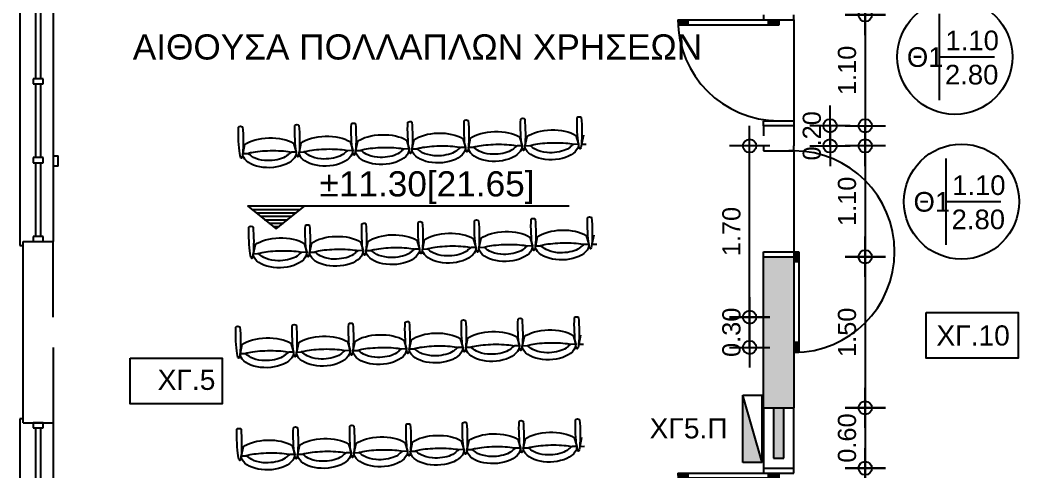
# Model space of a CAD drawing. Header units: metres. Extents: x -11 to 85, y -301 to 135.
# Drawn here: x 14.74 to 24.66, y 21.27 to 25.75 of the extents above; entities that cross this region are included whole.
import ezdxf

# ---------------------------------------------------------------- set-up
doc = ezdxf.new("R2010")
doc.units = ezdxf.units.M
doc.header["$LTSCALE"] = 0.036
doc.header["$PDMODE"] = 2
for name, color, linetype in [('arxitek corofos', 252, 'Continuous'), ('DIMBLK', 252, 'Continuous'), ('electext', 20, 'Continuous'), ('HLEK-SYMBOL', 3, 'Continuous'), ('HLEK_FL001_SYMBOLS', 230, 'Continuous'), ('Parathira', 252, 'Continuous')]:
    doc.layers.add(name, color=color, linetype=linetype)
doc.styles.add('COMU-N', font='arial.ttf')
doc.styles.get("Standard").update_dxf_attribs({"font": 'arial.ttf'})
doc.styles.add('W4MS2', font='W4MS2.shx')
doc.dimstyles.new('CADWDOT', dxfattribs={"dimscale": 0.1, "dimtxt": 1.8, "dimasz": 0.08, "dimexe": 2, "dimexo": 0, "dimgap": 0.09, "dimtad": 0, "dimrnd": 0.001, "dimzin": 0, "dimdsep": 46, "dimtxsty": 'Standard', "dimblk1": 'ARTDIM', "dimblk2": 'ARTDIM', "dimsah": 1, "dimcen": 0.09, "dimdle": 0.05, "dimse1": 1, "dimse2": 1, "dimadec": 0, "dimazin": 0, "dimtfac": 1, "dimtmove": 0, "dimatfit": 3, "dimldrblk": 'ARTDIM', "dimfxl": 2, "dimtvp": 0.9999, "dimtolj": 1, "dimtzin": 0, "dimarcsym": 0})

# ---------------------------------------------------------------- blocks, each defined once
blk = doc.blocks.new('A$C52D13D70')
at = {"layer": 'Parathira'}
for p, q in [((-0.33, 0.04), (-0.33, -2.44)), ((-0.3, 0.04), (-0.33, 0.04)), ((-0.1, 0), (-0.2, 0)), ((-0.2, 0), (-0.2, -0.05)), ((-0.1, -0.05), (-0.1, 0)), ((0, 0), (0, -2.4)), ((-0.2, -0.05), (-0.1, -0.05)), ((-0.175, -0.05), (-0.175, -0.7833)), ((-0.125, -0.05), (-0.125, -0.7833)), ((-0.1, -0.7833), (-0.2, -0.7833)), ((-0.2, -0.7833), (-0.2, -0.8333)), ((-0.1, -0.8333), (-0.1, -0.7833)), ((-0.2, -0.8333), (-0.1, -0.8333)), ((-0.175, -0.8333), (-0.175, -1.5667)), ((-0.125, -0.8333), (-0.125, -1.5667)), ((-0.1, -1.5667), (-0.2, -1.5667)), ((-0.2, -1.5667), (-0.2, -1.6167)), ((-0.1, -1.6167), (-0.1, -1.5667)), ((-0.2, -1.6167), (-0.1, -1.6167)), ((-0.175, -1.6167), (-0.175, -2.35)), ((-0.125, -1.6167), (-0.125, -2.35)), ((-0.1, -2.35), (-0.2, -2.35)), ((-0.2, -2.35), (-0.2, -2.4)), ((-0.1, -2.4), (-0.1, -2.35)), ((-0.33, -2.44), (-0.3, -2.44)), ((-0.2, -2.4), (-0.1, -2.4))]:
    blk.add_line(p, q, dxfattribs=at)
blk = doc.blocks.new('A$C2CDE206A')
at = {"layer": 'Parathira'}
for p, q in [((0, 0), (0, -0.05)), ((0.3, -0.05), (0.3, 0)), ((0, -0.05), (0.3, -0.05)), ((0.3, -0.05), (0.25, -0.05)), ((0, -1.05), (0.3, -1.05)), ((0, -1.1), (0, -1.05)), ((0.3, -1.05), (0.35, -1.05)), ((0.3, -1.05), (0.3, -1.1)), ((0.33, -1.06), (0.3, -1.06)), ((0.31, -1.05), (0.31, -1.15)), ((0.32, -1.05), (0.32, -1.15)), ((0.33, -1.05), (0.33, -1.15)), ((0.34, -1.05), (0.34, -1.15)), ((0.35, -1.05), (0.35, -2.0487)), ((0.35, -1.15), (0.3, -1.15)), ((0.35, -1.95), (0.3, -1.95)), ((0.31, -1.95), (0.31, -2.0499)), ((0.32, -1.95), (0.32, -2.0498)), ((0.33, -1.95), (0.33, -2.0495)), ((0.34, -1.95), (0.34, -2.0492))]:
    blk.add_line(p, q, dxfattribs=at)
blk.add_arc((0.3, -1.05), 1, 270, 90, dxfattribs=at)
blk = doc.blocks.new('ARTDIM')
at = {"layer": 'DIMBLK'}
for p, q in [((0, -24.9975), (0, 24.9975)), ((-24.9975, 0), (24.9975, 0))]:
    blk.add_line(p, q, dxfattribs=at)
blk.add_circle((0, 0), 8.25, dxfattribs=at)
blk = doc.blocks.new('*D478')
at = {"layer": 'arxitek corofos', "color": 0, "lineweight": -2}
blk.add_line((21.9851, 22.8054), (21.9851, 24.4894), dxfattribs=at)
at = {"layer": 'Defpoints', "color": 0, "transparency": 16777216}
for p in [(21.9851, 24.4974), (22.1237, 24.4974), (22.1237, 22.7974)]:
    blk.add_point(p, dxfattribs=at)
at = {"layer": 'arxitek corofos', "color": 0, "lineweight": -2, "xscale": 0.008, "yscale": 0.008, "zscale": 0.008}
for p, rotation in [((21.9851, 24.4974), 90), ((21.9851, 22.7974), 270)]:
    blk.add_blockref('ARTDIM', p, dxfattribs=dict(at, rotation=rotation))
at = {"layer": 'arxitek corofos', "color": 0, "insert": (21.8051, 23.6474), "char_height": 0.18, "attachment_point": 5, "rotation": 90}
blk.add_mtext('\\A1;1.70', dxfattribs=at)
blk = doc.blocks.new('*D479')
at = {"layer": 'arxitek corofos', "color": 0, "lineweight": -2}
blk.add_line((21.9851, 22.5054), (21.9851, 22.7894), dxfattribs=at)
at = {"layer": 'Defpoints', "color": 0, "transparency": 16777216}
for p in [(21.9851, 22.7974), (22.1237, 22.7974), (22.1237, 22.4974)]:
    blk.add_point(p, dxfattribs=at)
at = {"layer": 'arxitek corofos', "color": 0, "lineweight": -2, "xscale": 0.008, "yscale": 0.008, "zscale": 0.008}
for p, rotation in [((21.9851, 22.7974), 90), ((21.9851, 22.4974), 270)]:
    blk.add_blockref('ARTDIM', p, dxfattribs=dict(at, rotation=rotation))
at = {"layer": 'arxitek corofos', "color": 0, "insert": (21.8051, 22.6474), "char_height": 0.18, "attachment_point": 5, "rotation": 90}
blk.add_mtext('\\A1;0.30', dxfattribs=at)
blk = doc.blocks.new('A$C07D551FE')
at = {"layer": 'Parathira'}
for p, q in [((0, -0.05), (0, 0)), ((0.3, 0), (0.3, -0.05)), ((0.3, -0.05), (0, -0.05)), ((0.3, -1.05), (0, -1.05)), ((0, -1.05), (0, -1.1)), ((0.15, -1.05), (0.15, -1)), ((0.15, -1), (1.1487, -1)), ((0.15, -1.01), (0.25, -1.01)), ((0.15, -1.02), (0.25, -1.02)), ((0.15, -1.03), (0.25, -1.03)), ((0.15, -1.04), (0.25, -1.04)), ((1.15, -1.05), (0.15, -1.05)), ((0.25, -1), (0.25, -1.05)), ((0.3, -1.1), (0.3, -1.05)), ((1.05, -1), (1.05, -1.05)), ((1.05, -1.01), (1.1492, -1.01)), ((1.05, -1.02), (1.1495, -1.02)), ((1.05, -1.03), (1.1498, -1.03)), ((1.05, -1.04), (1.1499, -1.04))]:
    blk.add_line(p, q, dxfattribs=at)
blk.add_arc((0.15, -1.05), 1, 0, 90, dxfattribs=at)
blk = doc.blocks.new('*D509')
at = {"layer": 'arxitek corofos', "color": 0, "lineweight": -2}
blk.add_line((23.1324, 26.3894), (23.1324, 25.8054), dxfattribs=at)
at = {"layer": 'Defpoints', "color": 0, "transparency": 16777216}
for p in [(22.5267, 26.3974), (22.5267, 25.7974), (23.1324, 25.7974)]:
    blk.add_point(p, dxfattribs=at)
at = {"layer": 'arxitek corofos', "color": 0, "lineweight": -2, "xscale": 0.008, "yscale": 0.008, "zscale": 0.008}
for p, rotation in [((23.1324, 26.3974), 90), ((23.1324, 25.7974), 270)]:
    blk.add_blockref('ARTDIM', p, dxfattribs=dict(at, rotation=rotation))
at = {"layer": 'arxitek corofos', "color": 0, "insert": (22.9524, 26.0974), "char_height": 0.18, "attachment_point": 5, "rotation": 90}
blk.add_mtext('\\A1;0.60', dxfattribs=at)
blk = doc.blocks.new('*D510')
at = {"layer": 'arxitek corofos', "color": 0, "lineweight": -2}
blk.add_line((23.1324, 25.7894), (23.1324, 24.7054), dxfattribs=at)
at = {"layer": 'Defpoints', "color": 0, "transparency": 16777216}
for p in [(22.5267, 25.7974), (22.5267, 24.6974), (23.1324, 24.6974)]:
    blk.add_point(p, dxfattribs=at)
at = {"layer": 'arxitek corofos', "color": 0, "lineweight": -2, "xscale": 0.008, "yscale": 0.008, "zscale": 0.008}
for p, rotation in [((23.1324, 25.7974), 90), ((23.1324, 24.6974), 270)]:
    blk.add_blockref('ARTDIM', p, dxfattribs=dict(at, rotation=rotation))
at = {"layer": 'arxitek corofos', "color": 0, "insert": (22.9524, 25.2474), "char_height": 0.18, "attachment_point": 5, "rotation": 90}
blk.add_mtext('\\A1;1.10', dxfattribs=at)
blk = doc.blocks.new('*D511')
at = {"layer": 'arxitek corofos', "color": 0, "lineweight": -2}
blk.add_line((22.7831, 24.6894), (22.7831, 24.5054), dxfattribs=at)
at = {"layer": 'Defpoints', "color": 0, "transparency": 16777216}
for p in [(22.1775, 24.6974), (22.1775, 24.4974), (22.7831, 24.4974)]:
    blk.add_point(p, dxfattribs=at)
at = {"layer": 'arxitek corofos', "color": 0, "lineweight": -2, "xscale": 0.008, "yscale": 0.008, "zscale": 0.008}
for p, rotation in [((22.7831, 24.6974), 90), ((22.7831, 24.4974), 270)]:
    blk.add_blockref('ARTDIM', p, dxfattribs=dict(at, rotation=rotation))
at = {"layer": 'arxitek corofos', "color": 0, "insert": (22.6032, 24.5974), "char_height": 0.18, "attachment_point": 5, "rotation": 90}
blk.add_mtext('\\A1;0.20', dxfattribs=at)
blk = doc.blocks.new('*D512')
at = {"layer": 'arxitek corofos', "color": 0, "lineweight": -2}
blk.add_line((23.1324, 24.4894), (23.1324, 23.4054), dxfattribs=at)
at = {"layer": 'Defpoints', "color": 0, "transparency": 16777216}
for p in [(22.5267, 24.4974), (22.5367, 23.3974), (23.1324, 23.3974)]:
    blk.add_point(p, dxfattribs=at)
at = {"layer": 'arxitek corofos', "color": 0, "lineweight": -2, "xscale": 0.008, "yscale": 0.008, "zscale": 0.008}
for p, rotation in [((23.1324, 24.4974), 90), ((23.1324, 23.3974), 270)]:
    blk.add_blockref('ARTDIM', p, dxfattribs=dict(at, rotation=rotation))
at = {"layer": 'arxitek corofos', "color": 0, "insert": (22.9524, 23.9474), "char_height": 0.18, "attachment_point": 5, "rotation": 90}
blk.add_mtext('\\A1;1.10', dxfattribs=at)
blk = doc.blocks.new('*D513')
at = {"layer": 'arxitek corofos', "color": 0, "lineweight": -2}
blk.add_line((23.1324, 23.3894), (23.1324, 21.9054), dxfattribs=at)
at = {"layer": 'Defpoints', "color": 0, "transparency": 16777216}
for p in [(22.3767, 23.3974), (22.3767, 21.8974), (23.1324, 21.8974)]:
    blk.add_point(p, dxfattribs=at)
at = {"layer": 'arxitek corofos', "color": 0, "lineweight": -2, "xscale": 0.008, "yscale": 0.008, "zscale": 0.008}
for p, rotation in [((23.1324, 23.3974), 90), ((23.1324, 21.8974), 270)]:
    blk.add_blockref('ARTDIM', p, dxfattribs=dict(at, rotation=rotation))
at = {"layer": 'arxitek corofos', "color": 0, "insert": (22.9524, 22.6474), "char_height": 0.18, "attachment_point": 5, "rotation": 90}
blk.add_mtext('\\A1;1.50', dxfattribs=at)
blk = doc.blocks.new('*D514')
at = {"layer": 'arxitek corofos', "color": 0, "lineweight": -2}
blk.add_line((23.1324, 21.8894), (23.1324, 21.3062), dxfattribs=at)
at = {"layer": 'Defpoints', "color": 0, "transparency": 16777216}
for p in [(22.3767, 21.8974), (22.3767, 21.2982), (23.1324, 21.2982)]:
    blk.add_point(p, dxfattribs=at)
at = {"layer": 'arxitek corofos', "color": 0, "lineweight": -2, "xscale": 0.008, "yscale": 0.008, "zscale": 0.008}
for p, rotation in [((23.1324, 21.8974), 90), ((23.1324, 21.2982), 270)]:
    blk.add_blockref('ARTDIM', p, dxfattribs=dict(at, rotation=rotation))
at = {"layer": 'arxitek corofos', "color": 0, "insert": (22.9524, 21.5978), "char_height": 0.18, "attachment_point": 5, "rotation": 90}
blk.add_mtext('\\A1;0.60', dxfattribs=at)
blk = doc.blocks.new('*D515')
at = {"layer": 'arxitek corofos', "color": 0, "lineweight": -2}
blk.add_line((23.1324, 21.2895), (23.1324, 20.2062), dxfattribs=at)
at = {"layer": 'Defpoints', "color": 0, "transparency": 16777216}
for p in [(22.5267, 21.2975), (22.5267, 20.1982), (23.1324, 20.1982)]:
    blk.add_point(p, dxfattribs=at)
at = {"layer": 'arxitek corofos', "color": 0, "lineweight": -2, "xscale": 0.008, "yscale": 0.008, "zscale": 0.008}
for p, rotation in [((23.1324, 21.2975), 90), ((23.1324, 20.1982), 270)]:
    blk.add_blockref('ARTDIM', p, dxfattribs=dict(at, rotation=rotation))
at = {"layer": 'arxitek corofos', "color": 0, "insert": (22.9524, 20.7478), "char_height": 0.18, "attachment_point": 5, "rotation": 90}
blk.add_mtext('\\A1;1.10', dxfattribs=at)
blk = doc.blocks.new('gJ6_a28')
at = {"layer": 'HLEK-SYMBOL', "color": 0, "linetype": 'Continuous'}
for p, q in [((-0.67, 0), (-0.67, 0.19)), ((-0.67, 0.19), (0, 0.19)), ((-0.67, 0), (0, 0.19)), ((0, 0.19), (0, 0)), ((-0.67, 0), (0, 0))]:
    blk.add_line(p, q, dxfattribs=at)
at = {"layer": 'HLEK-SYMBOL', "color": 0}
blk.add_solid([(-0.67, 0.19), (0, 0.19), (-0.67, 0)], dxfattribs=at)
at = {"layer": 'HLEK-SYMBOL', "color": 0, "style": 'W4MS2', "flags": 8}
blk.add_attdef('NODE_NUMBER', (0.018, 0.0914), '', height=0.1, dxfattribs=at)
blk.add_attdef('NODE_NUMBER', (0.018, 0.0914), '', height=0.1, dxfattribs=at)

msp = doc.modelspace()

# ---------------------------------------------------------------- hatches: boundary and pattern name
at = {"layer": 'arxitek corofos'}
for points in [[(22.1237, 21.8974), (22.4237, 21.8974), (22.4237, 23.3974), (22.1237, 23.3974)], [(22.2237, 21.3982), (22.3237, 21.3982), (22.3237, 21.8974), (22.2237, 21.8974)]]:
    msp.add_hatch(color=256, dxfattribs=at).paths.add_polyline_path(points)

# ---------------------------------------------------------------- linework, layer by layer
for p, q in [((23.8678, 25.81), (23.8678, 24.952)), ((22.4237, 25.7474), (22.4237, 24.7474)), ((23.8678, 25.381), (24.4138, 25.381)), ((22.4237, 24.6974), (22.1237, 24.6974)), ((22.1237, 24.6974), (22.1237, 24.5974)), ((22.4237, 24.6974), (22.4237, 24.4974)), ((20.2606, 24.6023), (20.2871, 24.5139)), ((20.3349, 24.6043), (20.3162, 24.5147)), ((16.9729, 24.5103), (16.9542, 24.4208)), ((17.4595, 24.5239), (17.486, 24.4356)), ((17.5327, 24.526), (17.514, 24.4364)), ((18.0193, 24.5396), (18.0458, 24.4513)), ((18.0925, 24.5416), (18.0737, 24.4521)), ((18.5791, 24.5552), (18.6055, 24.4669)), ((18.6523, 24.5573), (18.6335, 24.4677)), ((19.1389, 24.5709), (19.1653, 24.4826)), ((19.2132, 24.573), (19.1944, 24.4834)), ((19.7262, 24.4983), (19.6787, 24.4969)), ((19.6997, 24.5866), (19.7262, 24.4983)), ((19.774, 24.5886), (19.7553, 24.4991)), ((19.7553, 24.4991), (19.8033, 24.5004)), ((20.2871, 24.5139), (20.2396, 24.5126)), ((20.3162, 24.5147), (20.3642, 24.5161)), ((15.0737, 24.3974), (15.1237, 24.3974)), ((15.1237, 24.2974), (15.1237, 24.3974)), ((16.9542, 24.4208), (17.0022, 24.4221)), ((17.486, 24.4356), (17.4385, 24.4343)), ((17.514, 24.4364), (17.562, 24.4377)), ((18.0458, 24.4513), (17.9983, 24.4499)), ((18.0737, 24.4521), (18.1218, 24.4534)), ((18.6055, 24.4669), (18.5581, 24.4656)), ((18.6335, 24.4677), (18.6815, 24.469)), ((19.1653, 24.4826), (19.1178, 24.4812)), ((19.1944, 24.4834), (19.2424, 24.4847)), ((22.4237, 24.4474), (22.4237, 23.4474)), ((15.1237, 24.2974), (15.0737, 24.2974)), ((23.9338, 24.3732), (23.9338, 23.5152)), ((17.001, 23.9016), (17.2861, 23.6736)), ((17.001, 23.9016), (20.193, 23.9016)), ((17.2861, 23.6736), (17.5712, 23.9016)), ((23.9338, 23.9442), (24.4798, 23.9442)), ((17.0438, 23.8674), (17.5284, 23.8674)), ((17.0865, 23.8332), (17.4857, 23.8332)), ((17.1293, 23.799), (17.4429, 23.799)), ((17.172, 23.7648), (17.4001, 23.7648)), ((17.2148, 23.7306), (17.3574, 23.7306)), ((17.2576, 23.6964), (17.3146, 23.6964)), ((20.3641, 23.6085), (20.3906, 23.5202)), ((20.4384, 23.6106), (20.4197, 23.521)), ((14.7737, 23.5474), (15.0737, 23.5474)), ((14.7737, 21.7474), (14.7737, 23.5474)), ((15.0737, 22.7974), (15.0737, 23.5474)), ((17.0765, 23.5166), (17.0577, 23.4271)), ((17.563, 23.5302), (17.5895, 23.4419)), ((17.6362, 23.5323), (17.6175, 23.4427)), ((18.1228, 23.5459), (18.1493, 23.4576)), ((18.196, 23.5479), (18.1773, 23.4583)), ((18.6826, 23.5615), (18.709, 23.4732)), ((18.7558, 23.5636), (18.737, 23.474)), ((19.2424, 23.5772), (19.2688, 23.4889)), ((19.3167, 23.5793), (19.2979, 23.4897)), ((19.8297, 23.5045), (19.7822, 23.5032)), ((19.8033, 23.5929), (19.8297, 23.5045)), ((19.8776, 23.5949), (19.8588, 23.5054)), ((19.8588, 23.5054), (19.9068, 23.5067)), ((20.3906, 23.5202), (20.3431, 23.5189)), ((20.4197, 23.521), (20.4677, 23.5224)), ((17.0577, 23.4271), (17.1057, 23.4284)), ((17.5895, 23.4419), (17.542, 23.4406)), ((17.6175, 23.4427), (17.6655, 23.444)), ((18.1493, 23.4576), (18.1018, 23.4562)), ((18.1773, 23.4583), (18.2253, 23.4597)), ((18.709, 23.4732), (18.6616, 23.4719)), ((18.737, 23.474), (18.7851, 23.4753)), ((19.2688, 23.4889), (19.2213, 23.4875)), ((19.2979, 23.4897), (19.3459, 23.491)), ((22.1237, 23.3974), (22.4237, 23.3974)), ((22.1237, 21.8974), (22.1237, 23.3974)), ((22.4237, 23.3974), (22.4237, 21.8974)), ((20.2332, 22.617), (20.2596, 22.5287)), ((20.3074, 22.6191), (20.2887, 22.5295)), ((16.9466, 22.5251), (16.9278, 22.4355)), ((17.4331, 22.5387), (17.4596, 22.4504)), ((17.5063, 22.5408), (17.4876, 22.4512)), ((17.9929, 22.5544), (18.0194, 22.466)), ((18.0661, 22.5564), (18.0474, 22.4668)), ((18.5527, 22.57), (18.5792, 22.4817)), ((18.6259, 22.5721), (18.6071, 22.4825)), ((19.1125, 22.5857), (19.1389, 22.4973)), ((19.1868, 22.5877), (19.168, 22.4982)), ((19.6998, 22.513), (19.6523, 22.5117)), ((19.6734, 22.6013), (19.6998, 22.513)), ((19.7466, 22.6034), (19.7278, 22.5138)), ((19.7278, 22.5138), (19.7758, 22.5151)), ((20.2596, 22.5287), (20.2121, 22.5273)), ((20.2887, 22.5295), (20.3367, 22.5308)), ((15.0737, 22.4974), (15.0737, 21.7474)), ((16.9278, 22.4355), (16.9758, 22.4369)), ((17.4596, 22.4504), (17.4121, 22.4491)), ((17.4876, 22.4512), (17.5356, 22.4525)), ((18.0194, 22.466), (17.9719, 22.4647)), ((18.0474, 22.4668), (18.0954, 22.4682)), ((18.5792, 22.4817), (18.5317, 22.4804)), ((18.6071, 22.4825), (18.6552, 22.4838)), ((19.1389, 22.4973), (19.0915, 22.496)), ((19.168, 22.4982), (19.216, 22.4995)), ((22.1237, 21.8974), (22.4237, 21.8974)), ((22.1237, 21.8974), (22.1237, 21.2982)), ((22.2237, 21.8974), (22.2237, 21.3982)), ((22.3237, 21.3982), (22.3237, 21.8974)), ((22.4237, 21.2982), (22.4237, 21.8974)), ((14.7737, 21.7474), (15.0737, 21.7474)), ((17.4439, 21.5238), (17.4703, 21.4355)), ((17.5171, 21.5258), (17.4983, 21.4362)), ((18.0036, 21.5394), (18.0301, 21.4511)), ((18.0768, 21.5415), (18.0581, 21.4519)), ((18.5634, 21.5551), (18.5899, 21.4668)), ((18.6366, 21.5571), (18.6179, 21.4675)), ((19.1232, 21.5707), (19.1496, 21.4824)), ((19.1975, 21.5728), (19.1787, 21.4832)), ((19.6841, 21.5864), (19.7105, 21.4981)), ((19.7573, 21.5884), (19.7385, 21.4989)), ((20.2439, 21.6021), (20.2703, 21.5137)), ((20.3182, 21.6041), (20.2994, 21.5145)), ((20.2994, 21.5145), (20.3474, 21.5159)), ((16.9573, 21.5102), (16.9385, 21.4206)), ((16.9385, 21.4206), (16.9865, 21.4219)), ((17.4703, 21.4355), (17.4228, 21.4341)), ((17.4983, 21.4362), (17.5463, 21.4376)), ((18.0301, 21.4511), (17.9826, 21.4498)), ((18.0581, 21.4519), (18.1061, 21.4532)), ((18.5899, 21.4668), (18.5424, 21.4654)), ((18.6179, 21.4675), (18.6659, 21.4689)), ((19.1496, 21.4824), (19.1022, 21.4811)), ((19.1787, 21.4832), (19.2267, 21.4846)), ((19.7105, 21.4981), (19.663, 21.4968)), ((19.7385, 21.4989), (19.7865, 21.5002)), ((20.2703, 21.5137), (20.2228, 21.5124)), ((22.2237, 21.3982), (22.3237, 21.3982)), ((22.1237, 21.2982), (22.4237, 21.2982))]:
    msp.add_line(p, q, dxfattribs=at)
for points in [[(16.9131, 24.6848, -0.397593), (16.9531, 24.6857)], [(17.4729, 24.7004, -0.397593), (17.5128, 24.7014)], [(18.0326, 24.7161, -0.397593), (18.0726, 24.717)], [(18.5924, 24.7317, -0.397593), (18.6324, 24.7327)], [(19.1522, 24.7474, -0.397593), (19.1922, 24.7483)], [(19.1522, 24.7474, -0.397593), (19.1922, 24.7483)], [(19.7131, 24.763, -0.397593), (19.7531, 24.764)], [(19.7131, 24.763, -0.397593), (19.7531, 24.764)], [(20.274, 24.7787, -0.397593), (20.3139, 24.7797)], [(20.274, 24.7787, -0.397593), (20.3139, 24.7797)], [(17.0166, 23.6911, -0.397593), (17.0566, 23.692)], [(17.5764, 23.7067, -0.397593), (17.6164, 23.7077)], [(18.1362, 23.7224, -0.397593), (18.1761, 23.7233)], [(18.6959, 23.738, -0.397593), (18.7359, 23.739)], [(19.2557, 23.7537, -0.397593), (19.2957, 23.7546)], [(19.2557, 23.7537, -0.397593), (19.2957, 23.7546)], [(19.8166, 23.7693, -0.397593), (19.8566, 23.7703)], [(19.8166, 23.7693, -0.397593), (19.8566, 23.7703)], [(20.3775, 23.785, -0.397593), (20.4175, 23.786)], [(20.3775, 23.785, -0.397593), (20.4175, 23.786)], [(16.8867, 22.6995, -0.397593), (16.9267, 22.7005)], [(17.4465, 22.7152, -0.397593), (17.4865, 22.7161)], [(18.0063, 22.7308, -0.397593), (18.0462, 22.7318)], [(18.566, 22.7465, -0.397593), (18.606, 22.7474)], [(19.1258, 22.7621, -0.397593), (19.1658, 22.7631)], [(19.6867, 22.7778, -0.397593), (19.7267, 22.7788)], [(20.2465, 22.7935, -0.397593), (20.2865, 22.7944)], [(18.017, 21.7159, -0.397593), (18.057, 21.7169)], [(18.5767, 21.7315, -0.397593), (18.6167, 21.7325)], [(19.1365, 21.7472, -0.397593), (19.1765, 21.7482)], [(19.6974, 21.7629, -0.397593), (19.7374, 21.7638)], [(20.2572, 21.7785, -0.397593), (20.2972, 21.7795)], [(16.8974, 21.6846, -0.397593), (16.9374, 21.6856)], [(17.4572, 21.7002, -0.397593), (17.4972, 21.7012)]]:
    msp.add_lwpolyline(points, format="xyb", dxfattribs=at)
for centre in [(24.0216, 25.381), (24.0876, 23.9442)]:
    msp.add_circle(centre, 0.5712, dxfattribs=at)
at = {"layer": 'arxitek corofos', "extrusion": (0, 0, -1)}
for centre, major_axis, ratio, start_param, end_param in [((17.4955, 24.5956), (0.0052, -0.2052), 0.113529, 4.17347, 8.393138), ((18.0553, 24.6112), (0.0052, -0.2052), 0.113529, 4.17347, 8.393138), ((18.6151, 24.6269), (0.0052, -0.2052), 0.113529, 4.17347, 8.393138), ((19.1748, 24.6425), (0.0052, -0.2052), 0.113529, 4.17347, 8.393138), ((19.7357, 24.6582), (0.0052, -0.2052), 0.113529, 4.17347, 8.393138), ((20.2966, 24.6739), (0.0052, -0.2052), 0.113529, 4.17347, 8.393138), ((16.9357, 24.5799), (0.0052, -0.2052), 0.113529, 4.17347, 8.393138), ((17.7799, 24.4438), (0.303, 0.007), 0.493003, 3.769971, 5.635023), ((18.3396, 24.4595), (0.303, 0.007), 0.493003, 3.769971, 5.635023), ((18.8994, 24.4751), (0.303, 0.007), 0.493003, 3.769971, 5.635023), ((19.4603, 24.4908), (0.303, 0.007), 0.493003, 3.769971, 5.635023), ((20.0212, 24.5065), (0.303, 0.007), 0.493003, 3.769971, 5.635023), ((17.2201, 24.4282), (0.303, 0.007), 0.493003, 3.769971, 5.635023), ((19.4603, 24.4908), (0.2659, 0.0074), 0.552275, 0, 3.141593), ((20.0212, 24.5065), (0.2659, 0.0074), 0.552275, 0, 3.141593), ((17.2201, 24.4282), (0.2659, 0.0074), 0.552275, 0, 3.141593), ((17.7799, 24.4438), (0.2659, 0.0074), 0.552275, 0, 3.141593), ((18.3396, 24.4595), (0.2659, 0.0074), 0.552275, 0, 3.141593), ((18.8994, 24.4751), (0.2659, 0.0074), 0.552275, 0, 3.141593), ((17.599, 23.6018), (0.0052, -0.2052), 0.113529, 4.17347, 8.393138), ((18.1588, 23.6175), (0.0052, -0.2052), 0.113529, 4.17347, 8.393138), ((18.7186, 23.6331), (0.0052, -0.2052), 0.113529, 4.17347, 8.393138), ((19.2784, 23.6488), (0.0052, -0.2052), 0.113529, 4.17347, 8.393138), ((19.8392, 23.6645), (0.0052, -0.2052), 0.113529, 4.17347, 8.393138), ((20.4001, 23.6802), (0.0052, -0.2052), 0.113529, 4.17347, 8.393138), ((17.0392, 23.5862), (0.0052, -0.2052), 0.113529, 4.17347, 8.393138), ((17.8834, 23.4501), (0.303, 0.007), 0.493003, 3.769971, 5.635023), ((18.4432, 23.4658), (0.303, 0.007), 0.493003, 3.769971, 5.635023), ((19.0029, 23.4814), (0.303, 0.007), 0.493003, 3.769971, 5.635023), ((19.5638, 23.4971), (0.303, 0.007), 0.493003, 3.769971, 5.635023), ((20.1247, 23.5128), (0.303, 0.007), 0.493003, 3.769971, 5.635023), ((17.3236, 23.4345), (0.303, 0.007), 0.493003, 3.769971, 5.635023), ((19.5638, 23.4971), (0.2659, 0.0074), 0.552275, 0, 3.141593), ((20.1247, 23.5128), (0.2659, 0.0074), 0.552275, 0, 3.141593), ((17.3236, 23.4345), (0.2659, 0.0074), 0.552275, 0, 3.141593), ((17.8834, 23.4501), (0.2659, 0.0074), 0.552275, 0, 3.141593), ((18.4432, 23.4658), (0.2659, 0.0074), 0.552275, 0, 3.141593), ((19.0029, 23.4814), (0.2659, 0.0074), 0.552275, 0, 3.141593), ((17.4691, 22.6103), (0.0052, -0.2052), 0.113529, 4.17347, 8.393138), ((18.0289, 22.626), (0.0052, -0.2052), 0.113529, 4.17347, 8.393138), ((18.5887, 22.6416), (0.0052, -0.2052), 0.113529, 4.17347, 8.393138), ((19.1485, 22.6573), (0.0052, -0.2052), 0.113529, 4.17347, 8.393138), ((19.7093, 22.673), (0.0052, -0.2052), 0.113529, 4.17347, 8.393138), ((20.2691, 22.6886), (0.0052, -0.2052), 0.113529, 4.17347, 8.393138), ((16.9093, 22.5947), (0.0052, -0.2052), 0.113529, 4.17347, 8.393138), ((17.7535, 22.4586), (0.303, 0.007), 0.493003, 3.769971, 5.635023), ((18.3133, 22.4743), (0.303, 0.007), 0.493003, 3.769971, 5.635023), ((18.873, 22.4899), (0.303, 0.007), 0.493003, 3.769971, 5.635023), ((19.4339, 22.5056), (0.303, 0.007), 0.493003, 3.769971, 5.635023), ((19.9937, 22.5212), (0.303, 0.007), 0.493003, 3.769971, 5.635023), ((17.1937, 22.443), (0.303, 0.007), 0.493003, 3.769971, 5.635023), ((19.4339, 22.5056), (0.2659, 0.0074), 0.552275, 0, 3.141593), ((19.9937, 22.5212), (0.2659, 0.0074), 0.552275, 0, 3.141593), ((17.1937, 22.443), (0.2659, 0.0074), 0.552275, 0, 3.141593), ((17.7535, 22.4586), (0.2659, 0.0074), 0.552275, 0, 3.141593), ((18.3133, 22.4743), (0.2659, 0.0074), 0.552275, 0, 3.141593), ((18.873, 22.4899), (0.2659, 0.0074), 0.552275, 0, 3.141593), ((18.0396, 21.611), (0.0052, -0.2052), 0.113529, 4.17347, 8.393138), ((18.5994, 21.6267), (0.0052, -0.2052), 0.113529, 4.17347, 8.393138), ((19.1592, 21.6423), (0.0052, -0.2052), 0.113529, 4.17347, 8.393138), ((19.7201, 21.658), (0.0052, -0.2052), 0.113529, 4.17347, 8.393138), ((20.2798, 21.6737), (0.0052, -0.2052), 0.113529, 4.17347, 8.393138), ((16.92, 21.5797), (0.0052, -0.2052), 0.113529, 4.17347, 8.393138), ((17.4798, 21.5954), (0.0052, -0.2052), 0.113529, 4.17347, 8.393138), ((18.8837, 21.475), (0.303, 0.007), 0.493003, 3.769971, 5.635023), ((19.4446, 21.4906), (0.303, 0.007), 0.493003, 3.769971, 5.635023), ((20.0044, 21.5063), (0.303, 0.007), 0.493003, 3.769971, 5.635023), ((17.2044, 21.428), (0.303, 0.007), 0.493003, 3.769971, 5.635023), ((17.7642, 21.4437), (0.303, 0.007), 0.493003, 3.769971, 5.635023), ((18.324, 21.4593), (0.303, 0.007), 0.493003, 3.769971, 5.635023), ((17.2044, 21.428), (0.2659, 0.0074), 0.552275, 0, 3.141593), ((17.7642, 21.4437), (0.2659, 0.0074), 0.552275, 0, 3.141593), ((18.324, 21.4593), (0.2659, 0.0074), 0.552275, 0, 3.141593), ((18.8837, 21.475), (0.2659, 0.0074), 0.552275, 0, 3.141593), ((19.4446, 21.4906), (0.2659, 0.0074), 0.552275, 0, 3.141593), ((20.0044, 21.5063), (0.2659, 0.0074), 0.552275, 0, 3.141593)]:
    msp.add_ellipse(centre, major_axis=major_axis, ratio=ratio, start_param=start_param, end_param=end_param, dxfattribs=at)
at = {"layer": 'arxitek corofos'}
for points, knots in [([(18.6815, 24.469), (18.6911, 24.4724), (18.7056, 24.4764), (18.7694, 24.4893), (18.838, 24.4962), (18.981, 24.4994), (19.0551, 24.4944), (19.1053, 24.4845), (19.112, 24.4828), (19.1174, 24.4812)], [0.506584, 0.506584, 0.506584, 0.506584, 0.805592, 0.805592, 1.599086, 1.599086, 2.473163, 2.473163, 2.635992, 2.635992, 2.635992, 2.635992]), ([(19.2424, 24.4847), (19.252, 24.4881), (19.2665, 24.4921), (19.3303, 24.505), (19.3989, 24.5118), (19.5419, 24.5151), (19.616, 24.5101), (19.6661, 24.5002), (19.6729, 24.4985), (19.6783, 24.4969)], [0.506584, 0.506584, 0.506584, 0.506584, 0.805592, 0.805592, 1.599086, 1.599086, 2.473163, 2.473163, 2.635992, 2.635992, 2.635992, 2.635992]), ([(19.6783, 24.4969), (19.6783, 24.4969), (19.6595, 24.4882), (19.6408, 24.4668), (19.6228, 24.4532), (19.5508, 24.4214), (19.4781, 24.4101), (19.3693, 24.4191), (19.3284, 24.4317), (19.2732, 24.4605), (19.2646, 24.4738), (19.2424, 24.4847), (19.2424, 24.4847), (19.2424, 24.4847)], [3.141593, 3.141593, 3.141593, 3.141593, 3.601272, 3.601272, 4.06095, 4.06095, 4.924473, 4.924473, 5.526258, 5.526258, 6.140896, 6.140896, 6.283185, 6.283185, 6.283185, 6.283185]), ([(19.8033, 24.5004), (19.8129, 24.5038), (19.8274, 24.5078), (19.8912, 24.5207), (19.9598, 24.5275), (20.1028, 24.5308), (20.1769, 24.5258), (20.227, 24.5158), (20.2338, 24.5142), (20.2391, 24.5126)], [0.506584, 0.506584, 0.506584, 0.506584, 0.805592, 0.805592, 1.599086, 1.599086, 2.473163, 2.473163, 2.635992, 2.635992, 2.635992, 2.635992]), ([(20.2391, 24.5126), (20.2391, 24.5126), (20.2204, 24.5039), (20.2017, 24.4825), (20.1837, 24.4689), (20.1116, 24.4371), (20.039, 24.4258), (19.9301, 24.4348), (19.8893, 24.4474), (19.834, 24.4762), (19.8255, 24.4895), (19.8033, 24.5004), (19.8033, 24.5004), (19.8033, 24.5004)], [3.141593, 3.141593, 3.141593, 3.141593, 3.601272, 3.601272, 4.06095, 4.06095, 4.924473, 4.924473, 5.526258, 5.526258, 6.140896, 6.140896, 6.283185, 6.283185, 6.283185, 6.283185]), ([(17.0022, 24.4221), (17.0118, 24.4255), (17.0263, 24.4295), (17.0901, 24.4424), (17.1587, 24.4492), (17.3017, 24.4525), (17.3758, 24.4475), (17.4259, 24.4375), (17.4327, 24.4358), (17.438, 24.4343)], [0.506584, 0.506584, 0.506584, 0.506584, 0.805592, 0.805592, 1.599086, 1.599086, 2.473163, 2.473163, 2.635992, 2.635992, 2.635992, 2.635992]), ([(17.438, 24.4343), (17.438, 24.4343), (17.4193, 24.4256), (17.4006, 24.4042), (17.3826, 24.3906), (17.3105, 24.3588), (17.2379, 24.3475), (17.129, 24.3565), (17.0882, 24.3691), (17.0329, 24.3979), (17.0244, 24.4112), (17.0022, 24.4221), (17.0022, 24.4221), (17.0022, 24.4221)], [3.141593, 3.141593, 3.141593, 3.141593, 3.601272, 3.601272, 4.06095, 4.06095, 4.924473, 4.924473, 5.526258, 5.526258, 6.140896, 6.140896, 6.283185, 6.283185, 6.283185, 6.283185]), ([(17.562, 24.4377), (17.5716, 24.4411), (17.586, 24.4451), (17.6498, 24.458), (17.7185, 24.4649), (17.8615, 24.4681), (17.9356, 24.4631), (17.9857, 24.4532), (17.9925, 24.4515), (17.9978, 24.4499)], [0.506584, 0.506584, 0.506584, 0.506584, 0.805592, 0.805592, 1.599086, 1.599086, 2.473163, 2.473163, 2.635992, 2.635992, 2.635992, 2.635992]), ([(17.9978, 24.4499), (17.9978, 24.4499), (17.9791, 24.4412), (17.9604, 24.4199), (17.9423, 24.4062), (17.8703, 24.3745), (17.7977, 24.3631), (17.6888, 24.3722), (17.648, 24.3847), (17.5927, 24.4136), (17.5842, 24.4269), (17.562, 24.4377), (17.562, 24.4377), (17.562, 24.4377)], [3.141593, 3.141593, 3.141593, 3.141593, 3.601272, 3.601272, 4.06095, 4.06095, 4.924473, 4.924473, 5.526258, 5.526258, 6.140896, 6.140896, 6.283185, 6.283185, 6.283185, 6.283185]), ([(18.1218, 24.4534), (18.1314, 24.4568), (18.1458, 24.4608), (18.2096, 24.4737), (18.2782, 24.4805), (18.4212, 24.4838), (18.4953, 24.4788), (18.5455, 24.4688), (18.5523, 24.4671), (18.5576, 24.4656)], [0.506584, 0.506584, 0.506584, 0.506584, 0.805592, 0.805592, 1.599086, 1.599086, 2.473163, 2.473163, 2.635992, 2.635992, 2.635992, 2.635992]), ([(18.5576, 24.4656), (18.5576, 24.4656), (18.5389, 24.4569), (18.5202, 24.4355), (18.5021, 24.4219), (18.4301, 24.3901), (18.3575, 24.3788), (18.2486, 24.3878), (18.2077, 24.4004), (18.1525, 24.4292), (18.144, 24.4425), (18.1218, 24.4534), (18.1218, 24.4534), (18.1218, 24.4534)], [3.141593, 3.141593, 3.141593, 3.141593, 3.601272, 3.601272, 4.06095, 4.06095, 4.924473, 4.924473, 5.526258, 5.526258, 6.140896, 6.140896, 6.283185, 6.283185, 6.283185, 6.283185]), ([(19.1174, 24.4812), (19.1174, 24.4812), (19.0987, 24.4725), (19.08, 24.4512), (19.0619, 24.4375), (18.9899, 24.4058), (18.9172, 24.3944), (18.8084, 24.4035), (18.7675, 24.416), (18.7123, 24.4449), (18.7037, 24.4582), (18.6815, 24.469), (18.6815, 24.469), (18.6815, 24.469)], [3.141593, 3.141593, 3.141593, 3.141593, 3.601272, 3.601272, 4.06095, 4.06095, 4.924473, 4.924473, 5.526258, 5.526258, 6.140896, 6.140896, 6.283185, 6.283185, 6.283185, 6.283185]), ([(18.7851, 23.4753), (18.7947, 23.4787), (18.8091, 23.4827), (18.8729, 23.4956), (18.9415, 23.5024), (19.0845, 23.5057), (19.1586, 23.5007), (19.2088, 23.4908), (19.2156, 23.4891), (19.2209, 23.4875)], [0.506584, 0.506584, 0.506584, 0.506584, 0.805592, 0.805592, 1.599086, 1.599086, 2.473163, 2.473163, 2.635992, 2.635992, 2.635992, 2.635992]), ([(19.3459, 23.491), (19.3555, 23.4944), (19.37, 23.4984), (19.4338, 23.5113), (19.5024, 23.5181), (19.6454, 23.5214), (19.7195, 23.5164), (19.7697, 23.5065), (19.7764, 23.5048), (19.7818, 23.5032)], [0.506584, 0.506584, 0.506584, 0.506584, 0.805592, 0.805592, 1.599086, 1.599086, 2.473163, 2.473163, 2.635992, 2.635992, 2.635992, 2.635992]), ([(19.7818, 23.5032), (19.7818, 23.5032), (19.7631, 23.4945), (19.7443, 23.4731), (19.7263, 23.4595), (19.6543, 23.4277), (19.5816, 23.4164), (19.4728, 23.4254), (19.4319, 23.438), (19.3767, 23.4668), (19.3681, 23.4801), (19.3459, 23.491), (19.3459, 23.491), (19.3459, 23.491)], [3.141593, 3.141593, 3.141593, 3.141593, 3.601272, 3.601272, 4.06095, 4.06095, 4.924473, 4.924473, 5.526258, 5.526258, 6.140896, 6.140896, 6.283185, 6.283185, 6.283185, 6.283185]), ([(19.9068, 23.5067), (19.9164, 23.5101), (19.9309, 23.5141), (19.9947, 23.527), (20.0633, 23.5338), (20.2063, 23.5371), (20.2804, 23.5321), (20.3305, 23.5221), (20.3373, 23.5205), (20.3426, 23.5189)], [0.506584, 0.506584, 0.506584, 0.506584, 0.805592, 0.805592, 1.599086, 1.599086, 2.473163, 2.473163, 2.635992, 2.635992, 2.635992, 2.635992]), ([(20.3426, 23.5189), (20.3426, 23.5189), (20.3239, 23.5102), (20.3052, 23.4888), (20.2872, 23.4752), (20.2152, 23.4434), (20.1425, 23.4321), (20.0337, 23.4411), (19.9928, 23.4537), (19.9376, 23.4825), (19.929, 23.4958), (19.9068, 23.5067), (19.9068, 23.5067), (19.9068, 23.5067)], [3.141593, 3.141593, 3.141593, 3.141593, 3.601272, 3.601272, 4.06095, 4.06095, 4.924473, 4.924473, 5.526258, 5.526258, 6.140896, 6.140896, 6.283185, 6.283185, 6.283185, 6.283185]), ([(17.1057, 23.4284), (17.1153, 23.4318), (17.1298, 23.4358), (17.1936, 23.4486), (17.2622, 23.4555), (17.4052, 23.4588), (17.4793, 23.4538), (17.5294, 23.4438), (17.5362, 23.4421), (17.5415, 23.4406)], [0.506584, 0.506584, 0.506584, 0.506584, 0.805592, 0.805592, 1.599086, 1.599086, 2.473163, 2.473163, 2.635992, 2.635992, 2.635992, 2.635992]), ([(17.5415, 23.4406), (17.5415, 23.4406), (17.5228, 23.4319), (17.5041, 23.4105), (17.4861, 23.3969), (17.414, 23.3651), (17.3414, 23.3538), (17.2326, 23.3628), (17.1917, 23.3754), (17.1365, 23.4042), (17.1279, 23.4175), (17.1057, 23.4284), (17.1057, 23.4284), (17.1057, 23.4284)], [3.141593, 3.141593, 3.141593, 3.141593, 3.601272, 3.601272, 4.06095, 4.06095, 4.924473, 4.924473, 5.526258, 5.526258, 6.140896, 6.140896, 6.283185, 6.283185, 6.283185, 6.283185]), ([(17.6655, 23.444), (17.6751, 23.4474), (17.6895, 23.4514), (17.7533, 23.4643), (17.822, 23.4711), (17.965, 23.4744), (18.0391, 23.4694), (18.0892, 23.4595), (18.096, 23.4578), (18.1013, 23.4562)], [0.506584, 0.506584, 0.506584, 0.506584, 0.805592, 0.805592, 1.599086, 1.599086, 2.473163, 2.473163, 2.635992, 2.635992, 2.635992, 2.635992]), ([(18.1013, 23.4562), (18.1013, 23.4562), (18.0826, 23.4475), (18.0639, 23.4261), (18.0459, 23.4125), (17.9738, 23.3807), (17.9012, 23.3694), (17.7923, 23.3785), (17.7515, 23.391), (17.6962, 23.4198), (17.6877, 23.4332), (17.6655, 23.444), (17.6655, 23.444), (17.6655, 23.444)], [3.141593, 3.141593, 3.141593, 3.141593, 3.601272, 3.601272, 4.06095, 4.06095, 4.924473, 4.924473, 5.526258, 5.526258, 6.140896, 6.140896, 6.283185, 6.283185, 6.283185, 6.283185]), ([(18.2253, 23.4597), (18.2349, 23.4631), (18.2493, 23.4671), (18.3131, 23.4799), (18.3818, 23.4868), (18.5248, 23.4901), (18.5989, 23.4851), (18.649, 23.4751), (18.6558, 23.4734), (18.6611, 23.4719)], [0.506584, 0.506584, 0.506584, 0.506584, 0.805592, 0.805592, 1.599086, 1.599086, 2.473163, 2.473163, 2.635992, 2.635992, 2.635992, 2.635992]), ([(18.6611, 23.4719), (18.6611, 23.4719), (18.6424, 23.4632), (18.6237, 23.4418), (18.6056, 23.4282), (18.5336, 23.3964), (18.461, 23.3851), (18.3521, 23.3941), (18.3113, 23.4067), (18.256, 23.4355), (18.2475, 23.4488), (18.2253, 23.4597), (18.2253, 23.4597), (18.2253, 23.4597)], [3.141593, 3.141593, 3.141593, 3.141593, 3.601272, 3.601272, 4.06095, 4.06095, 4.924473, 4.924473, 5.526258, 5.526258, 6.140896, 6.140896, 6.283185, 6.283185, 6.283185, 6.283185]), ([(19.2209, 23.4875), (19.2209, 23.4875), (19.2022, 23.4788), (19.1835, 23.4574), (19.1654, 23.4438), (19.0934, 23.412), (19.0208, 23.4007), (18.9119, 23.4098), (18.871, 23.4223), (18.8158, 23.4511), (18.8073, 23.4644), (18.7851, 23.4753), (18.7851, 23.4753), (18.7851, 23.4753)], [3.141593, 3.141593, 3.141593, 3.141593, 3.601272, 3.601272, 4.06095, 4.06095, 4.924473, 4.924473, 5.526258, 5.526258, 6.140896, 6.140896, 6.283185, 6.283185, 6.283185, 6.283185]), ([(18.6552, 22.4838), (18.6648, 22.4872), (18.6792, 22.4912), (18.743, 22.5041), (18.8116, 22.5109), (18.9546, 22.5142), (19.0287, 22.5092), (19.0789, 22.4992), (19.0857, 22.4976), (19.091, 22.496)], [0.506584, 0.506584, 0.506584, 0.506584, 0.805592, 0.805592, 1.599086, 1.599086, 2.473163, 2.473163, 2.635992, 2.635992, 2.635992, 2.635992]), ([(19.216, 22.4995), (19.2256, 22.5029), (19.2401, 22.5069), (19.3039, 22.5198), (19.3725, 22.5266), (19.5155, 22.5299), (19.5896, 22.5249), (19.6398, 22.5149), (19.6465, 22.5132), (19.6519, 22.5117)], [0.506584, 0.506584, 0.506584, 0.506584, 0.805592, 0.805592, 1.599086, 1.599086, 2.473163, 2.473163, 2.635992, 2.635992, 2.635992, 2.635992]), ([(19.6519, 22.5117), (19.6519, 22.5117), (19.6332, 22.503), (19.6145, 22.4816), (19.5964, 22.468), (19.5244, 22.4362), (19.4517, 22.4249), (19.3429, 22.4339), (19.302, 22.4465), (19.2468, 22.4753), (19.2382, 22.4886), (19.216, 22.4995), (19.216, 22.4995), (19.216, 22.4995)], [3.141593, 3.141593, 3.141593, 3.141593, 3.601272, 3.601272, 4.06095, 4.06095, 4.924473, 4.924473, 5.526258, 5.526258, 6.140896, 6.140896, 6.283185, 6.283185, 6.283185, 6.283185]), ([(19.7758, 22.5151), (19.7854, 22.5185), (19.7999, 22.5225), (19.8637, 22.5354), (19.9323, 22.5423), (20.0753, 22.5455), (20.1494, 22.5405), (20.1995, 22.5306), (20.2063, 22.5289), (20.2117, 22.5273)], [0.506584, 0.506584, 0.506584, 0.506584, 0.805592, 0.805592, 1.599086, 1.599086, 2.473163, 2.473163, 2.635992, 2.635992, 2.635992, 2.635992]), ([(20.2117, 22.5273), (20.2117, 22.5273), (20.1929, 22.5186), (20.1742, 22.4972), (20.1562, 22.4836), (20.0842, 22.4518), (20.0115, 22.4405), (19.9027, 22.4496), (19.8618, 22.4621), (19.8066, 22.4909), (19.798, 22.5043), (19.7758, 22.5151), (19.7758, 22.5151), (19.7758, 22.5151)], [3.141593, 3.141593, 3.141593, 3.141593, 3.601272, 3.601272, 4.06095, 4.06095, 4.924473, 4.924473, 5.526258, 5.526258, 6.140896, 6.140896, 6.283185, 6.283185, 6.283185, 6.283185]), ([(16.9758, 22.4369), (16.9854, 22.4402), (16.9999, 22.4442), (17.0637, 22.4571), (17.1323, 22.464), (17.2753, 22.4672), (17.3494, 22.4623), (17.3995, 22.4523), (17.4063, 22.4506), (17.4116, 22.449)], [0.506584, 0.506584, 0.506584, 0.506584, 0.805592, 0.805592, 1.599086, 1.599086, 2.473163, 2.473163, 2.635992, 2.635992, 2.635992, 2.635992]), ([(17.4116, 22.449), (17.4116, 22.449), (17.3929, 22.4404), (17.3742, 22.419), (17.3562, 22.4053), (17.2842, 22.3736), (17.2115, 22.3623), (17.1027, 22.3713), (17.0618, 22.3838), (17.0066, 22.4127), (16.998, 22.426), (16.9758, 22.4369), (16.9758, 22.4369), (16.9758, 22.4369)], [3.141593, 3.141593, 3.141593, 3.141593, 3.601272, 3.601272, 4.06095, 4.06095, 4.924473, 4.924473, 5.526258, 5.526258, 6.140896, 6.140896, 6.283185, 6.283185, 6.283185, 6.283185]), ([(17.5356, 22.4525), (17.5452, 22.4559), (17.5597, 22.4599), (17.6235, 22.4728), (17.6921, 22.4796), (17.8351, 22.4829), (17.9092, 22.4779), (17.9593, 22.4679), (17.9661, 22.4663), (17.9714, 22.4647)], [0.506584, 0.506584, 0.506584, 0.506584, 0.805592, 0.805592, 1.599086, 1.599086, 2.473163, 2.473163, 2.635992, 2.635992, 2.635992, 2.635992]), ([(17.9714, 22.4647), (17.9714, 22.4647), (17.9527, 22.456), (17.934, 22.4346), (17.916, 22.421), (17.8439, 22.3892), (17.7713, 22.3779), (17.6624, 22.3869), (17.6216, 22.3995), (17.5663, 22.4283), (17.5578, 22.4416), (17.5356, 22.4525), (17.5356, 22.4525), (17.5356, 22.4525)], [3.141593, 3.141593, 3.141593, 3.141593, 3.601272, 3.601272, 4.06095, 4.06095, 4.924473, 4.924473, 5.526258, 5.526258, 6.140896, 6.140896, 6.283185, 6.283185, 6.283185, 6.283185]), ([(18.0954, 22.4682), (18.105, 22.4715), (18.1194, 22.4755), (18.1832, 22.4884), (18.2519, 22.4953), (18.3949, 22.4985), (18.469, 22.4936), (18.5191, 22.4836), (18.5259, 22.4819), (18.5312, 22.4803)], [0.506584, 0.506584, 0.506584, 0.506584, 0.805592, 0.805592, 1.599086, 1.599086, 2.473163, 2.473163, 2.635992, 2.635992, 2.635992, 2.635992]), ([(18.5312, 22.4803), (18.5312, 22.4803), (18.5125, 22.4717), (18.4938, 22.4503), (18.4757, 22.4366), (18.4037, 22.4049), (18.3311, 22.3936), (18.2222, 22.4026), (18.1814, 22.4151), (18.1261, 22.444), (18.1176, 22.4573), (18.0954, 22.4682), (18.0954, 22.4682), (18.0954, 22.4682)], [3.141593, 3.141593, 3.141593, 3.141593, 3.601272, 3.601272, 4.06095, 4.06095, 4.924473, 4.924473, 5.526258, 5.526258, 6.140896, 6.140896, 6.283185, 6.283185, 6.283185, 6.283185]), ([(19.091, 22.496), (19.091, 22.496), (19.0723, 22.4873), (19.0536, 22.4659), (19.0355, 22.4523), (18.9635, 22.4205), (18.8909, 22.4092), (18.782, 22.4182), (18.7412, 22.4308), (18.6859, 22.4596), (18.6774, 22.4729), (18.6552, 22.4838), (18.6552, 22.4838), (18.6552, 22.4838)], [3.141593, 3.141593, 3.141593, 3.141593, 3.601272, 3.601272, 4.06095, 4.06095, 4.924473, 4.924473, 5.526258, 5.526258, 6.140896, 6.140896, 6.283185, 6.283185, 6.283185, 6.283185]), ([(19.7865, 21.5002), (19.7961, 21.5036), (19.8106, 21.5076), (19.8744, 21.5205), (19.943, 21.5273), (20.086, 21.5306), (20.1601, 21.5256), (20.2103, 21.5156), (20.217, 21.514), (20.2224, 21.5124)], [0.506584, 0.506584, 0.506584, 0.506584, 0.805592, 0.805592, 1.599086, 1.599086, 2.473163, 2.473163, 2.635992, 2.635992, 2.635992, 2.635992]), ([(16.9865, 21.4219), (16.9961, 21.4253), (17.0106, 21.4293), (17.0744, 21.4422), (17.143, 21.449), (17.286, 21.4523), (17.3601, 21.4473), (17.4102, 21.4374), (17.417, 21.4357), (17.4224, 21.4341)], [0.506584, 0.506584, 0.506584, 0.506584, 0.805592, 0.805592, 1.599086, 1.599086, 2.473163, 2.473163, 2.635992, 2.635992, 2.635992, 2.635992]), ([(17.4224, 21.4341), (17.4224, 21.4341), (17.4037, 21.4254), (17.3849, 21.404), (17.3669, 21.3904), (17.2949, 21.3586), (17.2222, 21.3473), (17.1134, 21.3563), (17.0725, 21.3689), (17.0173, 21.3977), (17.0087, 21.411), (16.9865, 21.4219), (16.9865, 21.4219), (16.9865, 21.4219)], [3.141593, 3.141593, 3.141593, 3.141593, 3.601272, 3.601272, 4.06095, 4.06095, 4.924473, 4.924473, 5.526258, 5.526258, 6.140896, 6.140896, 6.283185, 6.283185, 6.283185, 6.283185]), ([(17.5463, 21.4376), (17.5559, 21.4409), (17.5704, 21.445), (17.6342, 21.4578), (17.7028, 21.4647), (17.8458, 21.468), (17.9199, 21.463), (17.97, 21.453), (17.9768, 21.4513), (17.9821, 21.4498)], [0.506584, 0.506584, 0.506584, 0.506584, 0.805592, 0.805592, 1.599086, 1.599086, 2.473163, 2.473163, 2.635992, 2.635992, 2.635992, 2.635992]), ([(17.9821, 21.4498), (17.9821, 21.4498), (17.9634, 21.4411), (17.9447, 21.4197), (17.9267, 21.406), (17.8546, 21.3743), (17.782, 21.363), (17.6732, 21.372), (17.6323, 21.3846), (17.5771, 21.4134), (17.5685, 21.4267), (17.5463, 21.4376), (17.5463, 21.4376), (17.5463, 21.4376)], [3.141593, 3.141593, 3.141593, 3.141593, 3.601272, 3.601272, 4.06095, 4.06095, 4.924473, 4.924473, 5.526258, 5.526258, 6.140896, 6.140896, 6.283185, 6.283185, 6.283185, 6.283185]), ([(18.1061, 21.4532), (18.1157, 21.4566), (18.1301, 21.4606), (18.1939, 21.4735), (18.2626, 21.4803), (18.4056, 21.4836), (18.4797, 21.4786), (18.5298, 21.4687), (18.5366, 21.467), (18.5419, 21.4654)], [0.506584, 0.506584, 0.506584, 0.506584, 0.805592, 0.805592, 1.599086, 1.599086, 2.473163, 2.473163, 2.635992, 2.635992, 2.635992, 2.635992]), ([(18.5419, 21.4654), (18.5419, 21.4654), (18.5232, 21.4567), (18.5045, 21.4353), (18.4865, 21.4217), (18.4144, 21.3899), (18.3418, 21.3786), (18.2329, 21.3876), (18.1921, 21.4002), (18.1368, 21.429), (18.1283, 21.4423), (18.1061, 21.4532), (18.1061, 21.4532), (18.1061, 21.4532)], [3.141593, 3.141593, 3.141593, 3.141593, 3.601272, 3.601272, 4.06095, 4.06095, 4.924473, 4.924473, 5.526258, 5.526258, 6.140896, 6.140896, 6.283185, 6.283185, 6.283185, 6.283185]), ([(18.6659, 21.4689), (18.6755, 21.4722), (18.6899, 21.4763), (18.7537, 21.4891), (18.8224, 21.496), (18.9654, 21.4993), (19.0394, 21.4943), (19.0896, 21.4843), (19.0964, 21.4826), (19.1017, 21.4811)], [0.506584, 0.506584, 0.506584, 0.506584, 0.805592, 0.805592, 1.599086, 1.599086, 2.473163, 2.473163, 2.635992, 2.635992, 2.635992, 2.635992]), ([(19.1017, 21.4811), (19.1017, 21.4811), (19.083, 21.4724), (19.0643, 21.451), (19.0462, 21.4373), (18.9742, 21.4056), (18.9016, 21.3943), (18.7927, 21.4033), (18.7519, 21.4159), (18.6966, 21.4447), (18.6881, 21.458), (18.6659, 21.4689), (18.6659, 21.4689), (18.6659, 21.4689)], [3.141593, 3.141593, 3.141593, 3.141593, 3.601272, 3.601272, 4.06095, 4.06095, 4.924473, 4.924473, 5.526258, 5.526258, 6.140896, 6.140896, 6.283185, 6.283185, 6.283185, 6.283185]), ([(19.2267, 21.4846), (19.2363, 21.4879), (19.2508, 21.4919), (19.3146, 21.5048), (19.3832, 21.5117), (19.5262, 21.5149), (19.6003, 21.51), (19.6505, 21.5), (19.6573, 21.4983), (19.6626, 21.4967)], [0.506584, 0.506584, 0.506584, 0.506584, 0.805592, 0.805592, 1.599086, 1.599086, 2.473163, 2.473163, 2.635992, 2.635992, 2.635992, 2.635992]), ([(19.6626, 21.4967), (19.6626, 21.4967), (19.6439, 21.4881), (19.6252, 21.4667), (19.6071, 21.453), (19.5351, 21.4213), (19.4625, 21.4099), (19.3536, 21.419), (19.3127, 21.4315), (19.2575, 21.4604), (19.2489, 21.4737), (19.2267, 21.4846), (19.2267, 21.4846), (19.2267, 21.4846)], [3.141593, 3.141593, 3.141593, 3.141593, 3.601272, 3.601272, 4.06095, 4.06095, 4.924473, 4.924473, 5.526258, 5.526258, 6.140896, 6.140896, 6.283185, 6.283185, 6.283185, 6.283185]), ([(20.2224, 21.5124), (20.2224, 21.5124), (20.2037, 21.5037), (20.1849, 21.4823), (20.1669, 21.4687), (20.0949, 21.4369), (20.0222, 21.4256), (19.9134, 21.4346), (19.8725, 21.4472), (19.8173, 21.476), (19.8087, 21.4893), (19.7865, 21.5002), (19.7865, 21.5002), (19.7865, 21.5002)], [3.141593, 3.141593, 3.141593, 3.141593, 3.601272, 3.601272, 4.06095, 4.06095, 4.924473, 4.924473, 5.526258, 5.526258, 6.140896, 6.140896, 6.283185, 6.283185, 6.283185, 6.283185])]:
    msp.add_open_spline(points, degree=3, knots=knots, dxfattribs=at)
at = {"layer": 'electext'}
for points in [[(23.7383, 22.8444), (24.6499, 22.8444), (24.6499, 22.3891), (23.7383, 22.3891)], [(15.8387, 22.3913), (16.7504, 22.3913), (16.7504, 21.936), (15.8387, 21.936)]]:
    msp.add_lwpolyline(points, close=True, dxfattribs=at)

# ---------------------------------------------------------------- block references
at = {"layer": 'arxitek corofos'}
for name, p in [('A$C52D13D70', (15.0737, 25.9474)), ('A$C2CDE206A', (22.1237, 24.4974)), ('A$C52D13D70', (15.0737, 21.7474))]:
    msp.add_blockref(name, p, dxfattribs=at)
at = {"layer": 'arxitek corofos', "rotation": 180}
for p in [(22.4237, 24.6974), (22.4237, 20.1982)]:
    msp.add_blockref('A$C07D551FE', p, dxfattribs=at)
at = {"layer": 'HLEK_FL001_SYMBOLS', "rotation": 90}
msp.add_blockref('gJ6_a28', (22.1085, 22.0243), dxfattribs=at)

# ---------------------------------------------------------------- texts
at = {"layer": 'arxitek corofos', "style": 'COMU-N'}
for s, height, p in [('ΑΙΘΟΥΣΑ ΠΟΛΛΑΠΛΩΝ ΧΡΗΣΕΩΝ', 0.25, (15.8633, 25.3547)), ('1.10', 0.195, (23.929, 25.4469)), ('Θ1', 0.195, (23.5458, 25.2818)), ('2.80', 0.195, (23.9238, 25.1075)), ('1.10', 0.195, (23.995, 24.01)), ('Θ1', 0.195, (23.6118, 23.8449)), ('2.80', 0.195, (23.9898, 23.6706))]:
    msp.add_text(s, height=height, dxfattribs=at).set_placement(p)
msp.add_attdef('±11.30[21.65]', (17.7169, 23.9957), '±0.00', height=0.25, dxfattribs=at)
at = {"layer": 'electext', "style": 'COMU-N'}
for s, p in [('ΧΓ.10', (23.8389, 22.5161)), ('ΧΓ.5', (16.1099, 22.0756)), ('ΧΓ5.Π', (20.9921, 21.5941))]:
    msp.add_text(s, height=0.2, dxfattribs=at).set_placement(p)

# ---------------------------------------------------------------- dimensions: what is measured, and where the dimension line sits
at = {"layer": 'arxitek corofos'}
for base, p1, p2, picture, middle in [((23.1324, 25.7974), (22.5267, 26.3974), (22.5267, 25.7974), '*D509', (23.1324, 26.0974)), ((22.7831, 24.4974), (22.1775, 24.6974), (22.1775, 24.4974), '*D511', (22.7831, 24.5974)), ((21.9851, 22.7974), (22.1237, 22.4974), (22.1237, 22.7974), '*D479', (21.9851, 22.6474)), ((23.1324, 21.2982), (22.3767, 21.8974), (22.3767, 21.2982), '*D514', (23.1324, 21.5978))]:
    dim = msp.add_linear_dim(base=base, p1=p1, p2=p2, angle=90, dimstyle='CADWDOT', dxfattribs=at)
    dim.commit()
    dim.dimension.update_dxf_attribs({"geometry": picture, "text_midpoint": middle, "dimtype": 160})
for base, p1, p2, picture, middle in [((23.1324, 24.6974), (22.5267, 25.7974), (22.5267, 24.6974), '*D510', (22.9524, 25.2474)), ((21.9851, 24.4974), (22.1237, 22.7974), (22.1237, 24.4974), '*D478', (21.8051, 23.6474)), ((23.1324, 23.3974), (22.5267, 24.4974), (22.5367, 23.3974), '*D512', (22.9524, 23.9474)), ((23.1324, 21.8974), (22.3767, 23.3974), (22.3767, 21.8974), '*D513', (22.9524, 22.6474)), ((23.1324, 20.1982), (22.5267, 21.2975), (22.5267, 20.1982), '*D515', (22.9524, 20.7478))]:
    dim = msp.add_linear_dim(base=base, p1=p1, p2=p2, angle=90, dimstyle='CADWDOT', dxfattribs=at)
    dim.commit()
    dim.dimension.update_dxf_attribs({"geometry": picture, "text_midpoint": middle})

doc.saveas('drawing.dxf')
